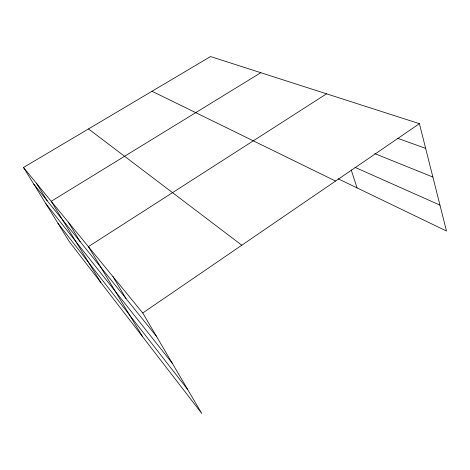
<?xml version="1.0" encoding="UTF-8"?>
<svg xmlns="http://www.w3.org/2000/svg" width="470" height="470" viewBox="0 0 470 470"><rect width="100%" height="100%" fill="white"/><g stroke="black" fill="none" stroke-linecap="round" stroke-linejoin="round"><path stroke-width="0.7" d="M419.41 123.669L210.548 56.547L23.5 167.473L142.763 312.991L419.41 123.669L446.5 231.034L338.106 178.764M326.562 93.83L88.389 246.644L142.645 336.773M260.827 72.703L51.218 201.295L100.968 282.699M397.585 138.28L425.644 148.373M374.707 153.596L432.876 177.049M354.973 167.326L439.961 205.12M152.01 91.256L335.545 181.062M88.501 128.921L241.809 245.211M33.781 184.123L156.463 336.326M45.89 203.733L172.273 363.251M57.916 223.215L187.642 389.43M23.5 167.473L69.184 241.463L201.748 413.453L142.763 312.991M36.419 183.235L47.182 200.749M68.344 222.187L80.182 241.686M112.959 276.624L126.019 298.556M351.19 169.811L357.053 187.9"/></g></svg>
